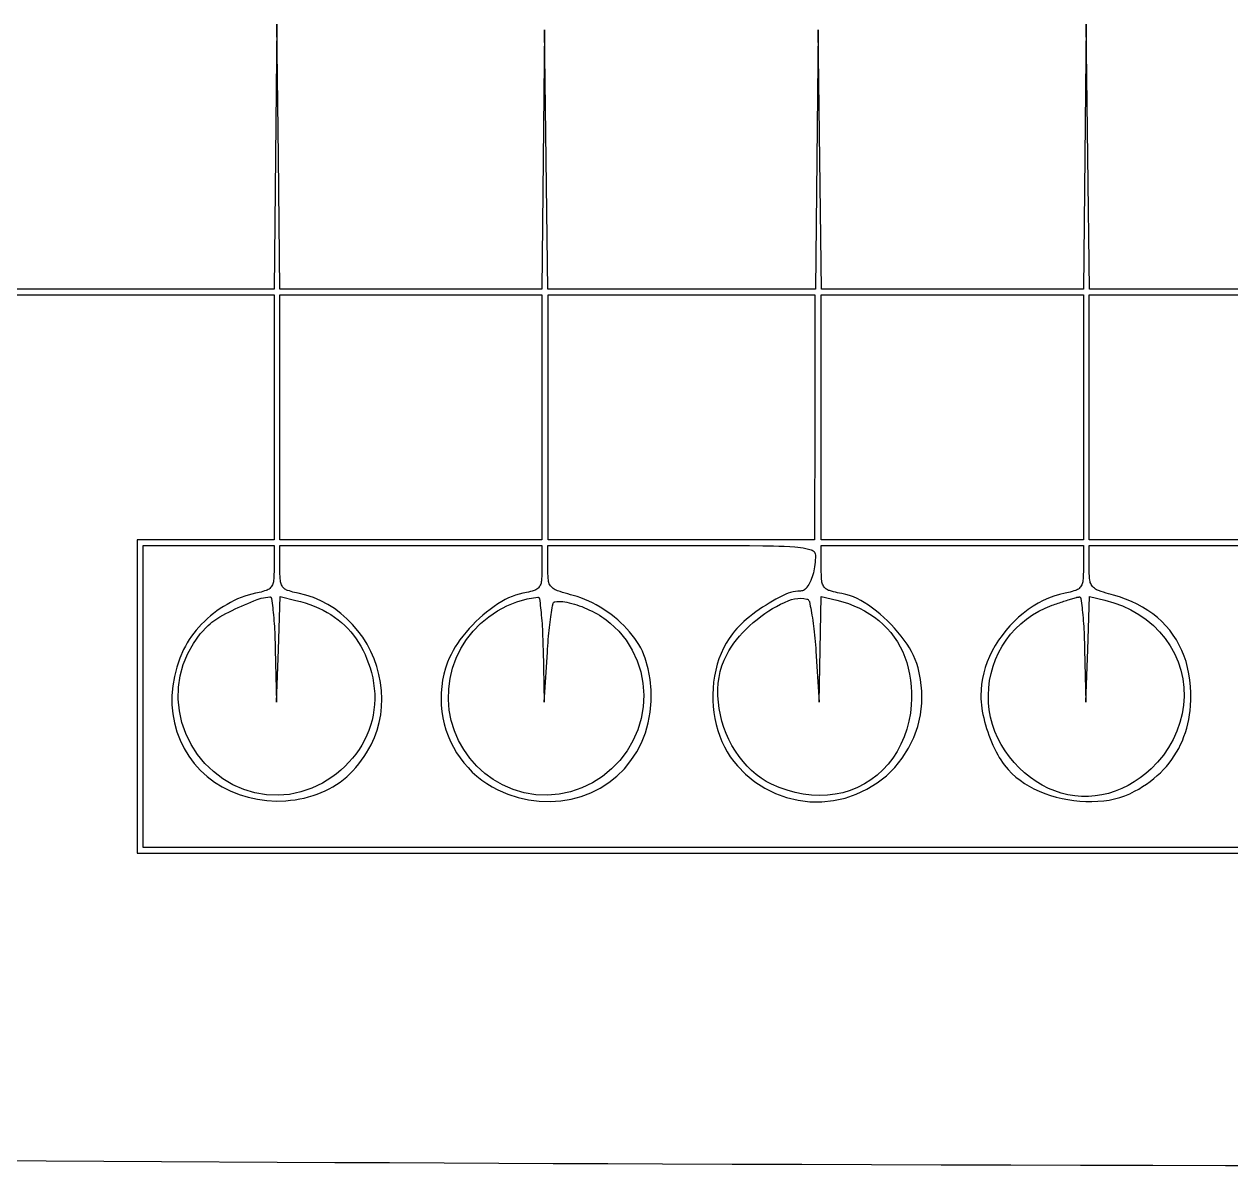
# Model space of a CAD drawing. Header units: millimetres. Extents: x -134 to 134, y -49 to 49.
# Drawn here: x 84.05 to 105.82, y 28.23 to 48.83 of the extents above; entities that cross this region are included whole.
import ezdxf

# ---------------------------------------------------------------- set-up
doc = ezdxf.new("R2010")
doc.units = ezdxf.units.MM
doc.header["$LTSCALE"] = 10
doc.header["$MEASUREMENT"] = 0

# ---------------------------------------------------------------- blocks, each defined once
blk = doc.blocks.new('DT0B-ULTRA_v_1')
at = {"color": 7, "linetype": 'Continuous', "lineweight": -3}
for points in [[(107.991, 44.049, 0), (105.628, 44.049, 0), (103.266, 44.049, 0), (103.236, 46.44, 0), (103.206, 48.83, 0), (103.183, 46.44, 0), (103.159, 44.049, 0), (100.797, 44.049, 0), (98.434, 44.049, 0), (98.405, 46.388, 0), (98.375, 48.727, 0), (98.351, 46.388, 0), (98.328, 44.049, 0), (95.914, 44.049, 0), (93.5, 44.049, 0), (93.47, 46.388, 0), (93.44, 48.727, 0), (93.417, 46.388, 0), (93.393, 44.049, 0), (91.031, 44.049, 0), (88.668, 44.049, 0), (88.639, 46.44, 0), (88.609, 48.83, 0), (88.585, 46.44, 0), (88.562, 44.049, 0), (76.228, 44.049, 0)], [(88.562, 41.737, 0), (88.562, 39.526, 0), (87.328, 39.526, 0), (86.094, 39.526, 0), (86.094, 36.699, 0), (86.094, 33.872, 0), (105.626, 33.872, 0), (125.158, 33.872, 0)], [(107.027, 28.23, 0), (105.72, 28.233, 0), (104.413, 28.235, 0), (103.106, 28.238, 0), (101.85, 28.242, 0), (100.593, 28.245, 0), (99.337, 28.249, 0), (98.08, 28.252, 0), (96.824, 28.256, 0), (95.567, 28.261, 0), (94.582, 28.264, 0), (93.597, 28.268, 0), (92.613, 28.272, 0), (91.628, 28.277, 0), (90.643, 28.282, 0), (89.658, 28.287, 0), (77.151, 28.355, 0)], [(82.856, 43.947, 0), (88.562, 43.947, 0), (88.562, 41.737, 0)], [(93.393, 41.737, 0), (93.393, 39.526, 0), (91.029, 39.526, 0), (88.664, 39.526, 0), (88.664, 41.737, 0), (88.664, 43.947, 0), (91.029, 43.947, 0), (93.393, 43.947, 0), (93.393, 41.737, 0)], [(98.312, 41.737, 0), (98.311, 39.526, 0), (95.907, 39.526, 0), (93.504, 39.526, 0), (93.505, 41.737, 0), (93.506, 43.947, 0), (95.909, 43.947, 0), (98.313, 43.947, 0), (98.312, 41.737, 0)], [(103.159, 41.737, 0), (103.159, 39.526, 0), (100.795, 39.526, 0), (98.43, 39.526, 0), (98.43, 41.737, 0), (98.43, 43.947, 0), (100.795, 43.947, 0), (103.159, 43.947, 0), (103.159, 41.737, 0)], [(107.991, 41.737, 0), (107.991, 39.526, 0), (105.626, 39.526, 0), (103.262, 39.526, 0), (103.262, 41.737, 0), (103.262, 43.947, 0), (105.626, 43.947, 0), (107.991, 43.947, 0), (107.991, 41.737, 0)], [(125.055, 33.975, 0), (105.626, 33.975, 0), (86.197, 33.975, 0), (86.197, 36.699, 0), (86.197, 39.424, 0), (87.379, 39.424, 0), (88.562, 39.424, 0), (88.562, 39.025, 0), (88.561, 38.986, 0), (88.56, 38.947, 0), (88.559, 38.908, 0), (88.557, 38.868, 0), (88.555, 38.829, 0), (88.551, 38.79, 0), (88.549, 38.77, 0), (88.544, 38.751, 0), (88.538, 38.731, 0), (88.531, 38.713, 0), (88.521, 38.695, 0), (88.51, 38.678, 0), (88.498, 38.663, 0), (88.485, 38.65, 0), (88.471, 38.638, 0), (88.455, 38.628, 0), (88.438, 38.619, 0), (88.421, 38.612, 0), (88.389, 38.602, 0), (88.358, 38.592, 0), (88.326, 38.583, 0), (88.294, 38.575, 0), (88.262, 38.567, 0), (88.229, 38.56, 0), (88.162, 38.546, 0), (88.096, 38.528, 0), (88.031, 38.507, 0), (87.967, 38.484, 0), (87.904, 38.458, 0), (87.842, 38.43, 0), (87.776, 38.397, 0), (87.713, 38.361, 0), (87.65, 38.324, 0), (87.589, 38.284, 0), (87.529, 38.242, 0), (87.47, 38.198, 0), (87.413, 38.152, 0), (87.358, 38.104, 0), (87.304, 38.054, 0), (87.252, 38.003, 0), (87.202, 37.949, 0), (87.154, 37.894, 0), (87.111, 37.84, 0), (87.07, 37.785, 0), (87.031, 37.728, 0), (86.995, 37.669, 0), (86.961, 37.609, 0), (86.929, 37.547, 0), (86.861, 37.39, 0), (86.805, 37.227, 0), (86.763, 37.06, 0), (86.735, 36.891, 0), (86.72, 36.719, 0), (86.72, 36.548, 0), (86.734, 36.383, 0), (86.763, 36.221, 0), (86.807, 36.063, 0), (86.865, 35.909, 0), (86.938, 35.761, 0), (87.024, 35.62, 0), (87.122, 35.488, 0), (87.232, 35.366, 0), (87.353, 35.255, 0), (87.484, 35.155, 0), (87.624, 35.068, 0), (87.771, 34.994, 0), (87.93, 34.931, 0), (88.094, 34.881, 0), (88.262, 34.844, 0), (88.432, 34.821, 0), (88.603, 34.813, 0), (88.775, 34.818, 0), (88.858, 34.826, 0), (88.941, 34.836, 0), (89.023, 34.85, 0), (89.105, 34.867, 0), (89.185, 34.888, 0), (89.266, 34.911, 0), (89.34, 34.936, 0), (89.412, 34.964, 0), (89.483, 34.996, 0), (89.553, 35.031, 0), (89.621, 35.069, 0), (89.687, 35.11, 0), (89.751, 35.154, 0), (89.813, 35.201, 0), (89.872, 35.251, 0), (89.929, 35.304, 0), (89.984, 35.359, 0), (90.036, 35.417, 0), (90.088, 35.481, 0), (90.138, 35.547, 0), (90.185, 35.614, 0), (90.229, 35.684, 0), (90.271, 35.755, 0), (90.31, 35.827, 0), (90.37, 35.957, 0), (90.419, 36.092, 0), (90.458, 36.23, 0), (90.485, 36.37, 0), (90.501, 36.513, 0), (90.505, 36.656, 0), (90.499, 36.803, 0), (90.481, 36.95, 0), (90.453, 37.095, 0), (90.414, 37.237, 0), (90.366, 37.376, 0), (90.307, 37.511, 0), (90.238, 37.642, 0), (90.16, 37.767, 0), (90.073, 37.885, 0), (89.978, 37.998, 0), (89.874, 38.102, 0), (89.763, 38.199, 0), (89.649, 38.285, 0), (89.529, 38.361, 0), (89.402, 38.427, 0), (89.271, 38.482, 0), (89.135, 38.527, 0), (88.997, 38.56, 0), (88.964, 38.567, 0), (88.932, 38.575, 0), (88.9, 38.583, 0), (88.868, 38.592, 0), (88.837, 38.602, 0), (88.805, 38.612, 0), (88.788, 38.619, 0), (88.771, 38.628, 0), (88.755, 38.638, 0), (88.741, 38.65, 0), (88.728, 38.663, 0), (88.716, 38.678, 0), (88.705, 38.695, 0), (88.695, 38.713, 0), (88.688, 38.731, 0), (88.682, 38.751, 0), (88.677, 38.77, 0), (88.675, 38.79, 0), (88.671, 38.829, 0), (88.669, 38.868, 0), (88.667, 38.908, 0), (88.666, 38.947, 0), (88.665, 38.986, 0), (88.664, 39.025, 0), (88.664, 39.424, 0), (91.029, 39.424, 0), (93.393, 39.424, 0), (93.393, 39.024, 0), (93.393, 38.984, 0), (93.392, 38.944, 0), (93.391, 38.905, 0), (93.389, 38.865, 0), (93.386, 38.825, 0), (93.383, 38.786, 0), (93.38, 38.766, 0), (93.376, 38.746, 0), (93.37, 38.727, 0), (93.362, 38.709, 0), (93.352, 38.691, 0), (93.341, 38.675, 0), (93.329, 38.66, 0), (93.316, 38.647, 0), (93.301, 38.635, 0), (93.285, 38.625, 0), (93.268, 38.616, 0), (93.25, 38.61, 0), (93.217, 38.6, 0), (93.184, 38.59, 0), (93.151, 38.582, 0), (93.117, 38.574, 0), (93.084, 38.566, 0), (93.05, 38.56, 0), (92.984, 38.545, 0), (92.918, 38.526, 0), (92.854, 38.504, 0), (92.791, 38.478, 0), (92.73, 38.447, 0), (92.671, 38.414, 0), (92.599, 38.368, 0), (92.529, 38.321, 0), (92.461, 38.271, 0), (92.394, 38.219, 0), (92.329, 38.165, 0), (92.266, 38.109, 0), (92.202, 38.049, 0), (92.14, 37.987, 0), (92.081, 37.923, 0), (92.023, 37.857, 0), (91.967, 37.789, 0), (91.914, 37.72, 0), (91.869, 37.657, 0), (91.827, 37.592, 0), (91.789, 37.526, 0), (91.753, 37.458, 0), (91.721, 37.388, 0), (91.692, 37.317, 0), (91.655, 37.21, 0), (91.624, 37.101, 0), (91.601, 36.991, 0), (91.584, 36.879, 0), (91.575, 36.766, 0), (91.572, 36.653, 0), (91.576, 36.54, 0), (91.587, 36.427, 0), (91.606, 36.315, 0), (91.631, 36.204, 0), (91.662, 36.095, 0), (91.7, 35.988, 0), (91.745, 35.884, 0), (91.796, 35.783, 0), (91.853, 35.685, 0), (91.916, 35.591, 0), (91.985, 35.501, 0), (92.059, 35.415, 0), (92.137, 35.335, 0), (92.221, 35.26, 0), (92.309, 35.19, 0), (92.401, 35.126, 0), (92.497, 35.068, 0), (92.596, 35.016, 0), (92.776, 34.939, 0), (92.961, 34.879, 0), (93.151, 34.836, 0), (93.345, 34.812, 0), (93.54, 34.805, 0), (93.734, 34.816, 0), (93.919, 34.845, 0), (94.1, 34.893, 0), (94.275, 34.96, 0), (94.442, 35.044, 0), (94.599, 35.146, 0), (94.745, 35.263, 0), (94.879, 35.395, 0), (94.998, 35.541, 0), (95.102, 35.698, 0), (95.189, 35.865, 0), (95.259, 36.041, 0), (95.31, 36.222, 0), (95.344, 36.416, 0), (95.361, 36.613, 0), (95.361, 36.81, 0), (95.342, 37.006, 0), (95.306, 37.2, 0), (95.253, 37.39, 0), (95.23, 37.453, 0), (95.204, 37.515, 0), (95.175, 37.575, 0), (95.143, 37.634, 0), (95.107, 37.691, 0), (95.069, 37.746, 0), (95.022, 37.806, 0), (94.974, 37.865, 0), (94.923, 37.922, 0), (94.87, 37.977, 0), (94.816, 38.03, 0), (94.759, 38.081, 0), (94.699, 38.132, 0), (94.636, 38.181, 0), (94.572, 38.227, 0), (94.507, 38.271, 0), (94.44, 38.313, 0), (94.371, 38.353, 0), (94.304, 38.388, 0), (94.236, 38.42, 0), (94.167, 38.45, 0), (94.097, 38.477, 0), (94.025, 38.501, 0), (93.953, 38.522, 0), (93.906, 38.534, 0), (93.859, 38.548, 0), (93.812, 38.562, 0), (93.765, 38.576, 0), (93.719, 38.591, 0), (93.672, 38.607, 0), (93.651, 38.615, 0), (93.631, 38.625, 0), (93.611, 38.637, 0), (93.593, 38.65, 0), (93.576, 38.665, 0), (93.56, 38.681, 0), (93.547, 38.698, 0), (93.535, 38.715, 0), (93.525, 38.734, 0), (93.518, 38.754, 0), (93.512, 38.775, 0), (93.509, 38.795, 0), (93.505, 38.835, 0), (93.502, 38.875, 0), (93.499, 38.914, 0), (93.497, 38.954, 0), (93.496, 38.994, 0), (93.496, 39.034, 0), (93.496, 39.424, 0), (95.912, 39.424, 0), (96.156, 39.423, 0), (96.401, 39.423, 0), (96.645, 39.422, 0), (96.89, 39.422, 0), (97.135, 39.42, 0), (97.379, 39.419, 0), (97.475, 39.418, 0), (97.572, 39.416, 0), (97.668, 39.412, 0), (97.764, 39.408, 0), (97.861, 39.403, 0), (97.957, 39.396, 0), (98.006, 39.392, 0), (98.054, 39.386, 0), (98.103, 39.378, 0), (98.151, 39.369, 0), (98.199, 39.359, 0), (98.247, 39.347, 0), (98.268, 39.339, 0), (98.286, 39.327, 0), (98.302, 39.312, 0), (98.314, 39.293, 0), (98.322, 39.272, 0), (98.326, 39.25, 0), (98.326, 39.244, 0), (98.325, 39.203, 0), (98.323, 39.162, 0), (98.32, 39.121, 0), (98.316, 39.081, 0), (98.311, 39.04, 0), (98.304, 39, 0), (98.298, 38.964, 0), (98.289, 38.929, 0), (98.28, 38.894, 0), (98.269, 38.859, 0), (98.257, 38.825, 0), (98.244, 38.792, 0), (98.232, 38.766, 0), (98.219, 38.741, 0), (98.205, 38.717, 0), (98.19, 38.693, 0), (98.173, 38.67, 0), (98.156, 38.649, 0), (98.143, 38.635, 0), (98.127, 38.623, 0), (98.11, 38.614, 0), (98.092, 38.607, 0), (98.074, 38.603, 0), (98.054, 38.601, 0), (98.01, 38.6, 0), (97.965, 38.595, 0), (97.921, 38.587, 0), (97.878, 38.575, 0), (97.836, 38.561, 0), (97.794, 38.544, 0), (97.733, 38.515, 0), (97.671, 38.484, 0), (97.611, 38.452, 0), (97.551, 38.419, 0), (97.492, 38.384, 0), (97.434, 38.348, 0), (97.373, 38.309, 0), (97.313, 38.268, 0), (97.253, 38.226, 0), (97.195, 38.183, 0), (97.138, 38.138, 0), (97.081, 38.092, 0), (97.035, 38.053, 0), (96.991, 38.011, 0), (96.948, 37.968, 0), (96.907, 37.924, 0), (96.868, 37.878, 0), (96.83, 37.83, 0), (96.77, 37.746, 0), (96.715, 37.659, 0), (96.666, 37.568, 0), (96.623, 37.474, 0), (96.586, 37.377, 0), (96.554, 37.279, 0), (96.527, 37.172, 0), (96.505, 37.065, 0), (96.49, 36.956, 0), (96.479, 36.847, 0), (96.475, 36.737, 0), (96.476, 36.627, 0), (96.483, 36.517, 0), (96.495, 36.408, 0), (96.514, 36.299, 0), (96.537, 36.192, 0), (96.567, 36.086, 0), (96.602, 35.981, 0), (96.64, 35.885, 0), (96.685, 35.791, 0), (96.735, 35.7, 0), (96.79, 35.612, 0), (96.851, 35.528, 0), (96.917, 35.448, 0), (97.067, 35.296, 0), (97.233, 35.161, 0), (97.413, 35.045, 0), (97.605, 34.95, 0), (97.806, 34.878, 0), (98.015, 34.828, 0), (98.226, 34.801, 0), (98.44, 34.799, 0), (98.652, 34.821, 0), (98.86, 34.867, 0), (99.062, 34.935, 0), (99.255, 35.026, 0), (99.437, 35.139, 0), (99.605, 35.27, 0), (99.756, 35.42, 0), (99.89, 35.586, 0), (100.005, 35.766, 0), (100.099, 35.958, 0), (100.17, 36.16, 0), (100.219, 36.368, 0), (100.244, 36.581, 0), (100.246, 36.795, 0), (100.223, 37.007, 0), (100.177, 37.216, 0), (100.154, 37.291, 0), (100.127, 37.365, 0), (100.095, 37.437, 0), (100.061, 37.508, 0), (100.022, 37.576, 0), (99.98, 37.642, 0), (99.927, 37.717, 0), (99.872, 37.79, 0), (99.814, 37.862, 0), (99.754, 37.931, 0), (99.692, 37.998, 0), (99.627, 38.063, 0), (99.562, 38.124, 0), (99.494, 38.183, 0), (99.425, 38.24, 0), (99.354, 38.294, 0), (99.28, 38.346, 0), (99.205, 38.395, 0), (99.142, 38.432, 0), (99.077, 38.465, 0), (99.01, 38.494, 0), (98.941, 38.519, 0), (98.871, 38.539, 0), (98.799, 38.555, 0), (98.762, 38.562, 0), (98.725, 38.57, 0), (98.689, 38.578, 0), (98.652, 38.588, 0), (98.616, 38.597, 0), (98.58, 38.608, 0), (98.561, 38.614, 0), (98.543, 38.622, 0), (98.527, 38.633, 0), (98.511, 38.644, 0), (98.497, 38.658, 0), (98.484, 38.672, 0), (98.473, 38.689, 0), (98.463, 38.706, 0), (98.454, 38.724, 0), (98.448, 38.743, 0), (98.443, 38.762, 0), (98.441, 38.782, 0), (98.438, 38.822, 0), (98.435, 38.863, 0), (98.433, 38.903, 0), (98.431, 38.943, 0), (98.431, 38.983, 0), (98.43, 39.024, 0), (98.43, 39.424, 0), (100.795, 39.424, 0), (103.159, 39.424, 0), (103.159, 39.025, 0), (103.159, 38.986, 0), (103.158, 38.947, 0), (103.157, 38.908, 0), (103.155, 38.868, 0), (103.152, 38.829, 0), (103.149, 38.79, 0), (103.146, 38.77, 0), (103.142, 38.751, 0), (103.136, 38.731, 0), (103.128, 38.713, 0), (103.119, 38.695, 0), (103.108, 38.678, 0), (103.096, 38.663, 0), (103.083, 38.65, 0), (103.068, 38.638, 0), (103.052, 38.628, 0), (103.036, 38.619, 0), (103.018, 38.612, 0), (102.987, 38.602, 0), (102.955, 38.592, 0), (102.923, 38.583, 0), (102.891, 38.575, 0), (102.859, 38.567, 0), (102.827, 38.56, 0), (102.726, 38.537, 0), (102.626, 38.507, 0), (102.529, 38.471, 0), (102.434, 38.429, 0), (102.342, 38.381, 0), (102.253, 38.328, 0), (102.161, 38.266, 0), (102.073, 38.199, 0), (101.989, 38.128, 0), (101.908, 38.052, 0), (101.832, 37.973, 0), (101.759, 37.889, 0), (101.691, 37.802, 0), (101.628, 37.712, 0), (101.57, 37.618, 0), (101.516, 37.522, 0), (101.468, 37.423, 0), (101.424, 37.321, 0), (101.389, 37.224, 0), (101.36, 37.125, 0), (101.338, 37.024, 0), (101.322, 36.921, 0), (101.312, 36.818, 0), (101.309, 36.715, 0), (101.31, 36.658, 0), (101.313, 36.601, 0), (101.318, 36.544, 0), (101.325, 36.488, 0), (101.334, 36.432, 0), (101.345, 36.376, 0), (101.36, 36.312, 0), (101.376, 36.248, 0), (101.393, 36.185, 0), (101.412, 36.122, 0), (101.433, 36.06, 0), (101.455, 35.998, 0), (101.478, 35.938, 0), (101.502, 35.878, 0), (101.528, 35.819, 0), (101.556, 35.761, 0), (101.584, 35.703, 0), (101.614, 35.646, 0), (101.641, 35.599, 0), (101.669, 35.553, 0), (101.7, 35.508, 0), (101.732, 35.464, 0), (101.765, 35.422, 0), (101.801, 35.381, 0), (101.868, 35.312, 0), (101.94, 35.246, 0), (102.016, 35.186, 0), (102.095, 35.13, 0), (102.178, 35.08, 0), (102.264, 35.035, 0), (102.363, 34.99, 0), (102.463, 34.95, 0), (102.566, 34.915, 0), (102.67, 34.884, 0), (102.775, 34.859, 0), (102.881, 34.838, 0), (102.989, 34.822, 0), (103.096, 34.811, 0), (103.205, 34.805, 0), (103.313, 34.804, 0), (103.421, 34.808, 0), (103.53, 34.817, 0), (103.626, 34.831, 0), (103.721, 34.85, 0), (103.815, 34.876, 0), (103.907, 34.908, 0), (103.996, 34.945, 0), (104.083, 34.988, 0), (104.156, 35.029, 0), (104.226, 35.072, 0), (104.295, 35.118, 0), (104.362, 35.167, 0), (104.428, 35.218, 0), (104.491, 35.271, 0), (104.549, 35.324, 0), (104.604, 35.38, 0), (104.657, 35.438, 0), (104.707, 35.498, 0), (104.754, 35.561, 0), (104.798, 35.626, 0), (104.84, 35.692, 0), (104.878, 35.76, 0), (104.913, 35.83, 0), (104.945, 35.901, 0), (104.973, 35.974, 0), (104.999, 36.047, 0), (105.022, 36.126, 0), (105.042, 36.205, 0), (105.059, 36.286, 0), (105.073, 36.366, 0), (105.084, 36.448, 0), (105.091, 36.529, 0), (105.097, 36.645, 0), (105.096, 36.762, 0), (105.09, 36.878, 0), (105.078, 36.994, 0), (105.061, 37.109, 0), (105.037, 37.223, 0), (105.01, 37.327, 0), (104.976, 37.428, 0), (104.936, 37.528, 0), (104.889, 37.625, 0), (104.836, 37.718, 0), (104.778, 37.808, 0), (104.715, 37.893, 0), (104.646, 37.974, 0), (104.572, 38.051, 0), (104.493, 38.122, 0), (104.41, 38.189, 0), (104.323, 38.249, 0), (104.226, 38.309, 0), (104.126, 38.363, 0), (104.024, 38.412, 0), (103.919, 38.456, 0), (103.812, 38.494, 0), (103.703, 38.526, 0), (103.658, 38.538, 0), (103.613, 38.551, 0), (103.568, 38.565, 0), (103.523, 38.578, 0), (103.479, 38.593, 0), (103.434, 38.608, 0), (103.414, 38.616, 0), (103.394, 38.626, 0), (103.375, 38.638, 0), (103.357, 38.651, 0), (103.34, 38.666, 0), (103.324, 38.682, 0), (103.311, 38.699, 0), (103.3, 38.717, 0), (103.291, 38.736, 0), (103.283, 38.755, 0), (103.278, 38.776, 0), (103.275, 38.797, 0), (103.271, 38.836, 0), (103.268, 38.875, 0), (103.265, 38.915, 0), (103.263, 38.954, 0), (103.262, 38.994, 0), (103.262, 39.034, 0), (103.262, 39.424, 0), (105.626, 39.424, 0), (107.991, 39.424, 0)], [(88.583, 37.547, 0), (88.604, 36.597, 0), (88.638, 37.548, 0), (88.672, 38.5, 0), (88.951, 38.433, 0), (89.036, 38.411, 0), (89.12, 38.386, 0), (89.204, 38.358, 0), (89.286, 38.326, 0), (89.367, 38.292, 0), (89.446, 38.254, 0), (89.517, 38.217, 0), (89.586, 38.176, 0), (89.652, 38.132, 0), (89.717, 38.084, 0), (89.778, 38.034, 0), (89.838, 37.98, 0), (89.893, 37.924, 0), (89.946, 37.866, 0), (89.996, 37.804, 0), (90.043, 37.741, 0), (90.086, 37.675, 0), (90.126, 37.607, 0), (90.166, 37.531, 0), (90.202, 37.454, 0), (90.236, 37.375, 0), (90.266, 37.295, 0), (90.293, 37.214, 0), (90.317, 37.132, 0), (90.34, 37.038, 0), (90.357, 36.942, 0), (90.369, 36.845, 0), (90.376, 36.748, 0), (90.377, 36.651, 0), (90.373, 36.554, 0), (90.363, 36.458, 0), (90.348, 36.364, 0), (90.328, 36.27, 0), (90.302, 36.177, 0), (90.271, 36.086, 0), (90.234, 35.998, 0), (90.192, 35.909, 0), (90.145, 35.823, 0), (90.093, 35.74, 0), (90.037, 35.66, 0), (89.976, 35.584, 0), (89.911, 35.511, 0), (89.84, 35.438, 0), (89.764, 35.37, 0), (89.686, 35.305, 0), (89.604, 35.244, 0), (89.52, 35.187, 0), (89.432, 35.135, 0), (89.244, 35.043, 0), (89.046, 34.976, 0), (88.841, 34.933, 0), (88.633, 34.917, 0), (88.423, 34.926, 0), (88.217, 34.961, 0), (88.014, 35.022, 0), (87.819, 35.107, 0), (87.635, 35.214, 0), (87.466, 35.343, 0), (87.312, 35.49, 0), (87.178, 35.655, 0), (87.063, 35.835, 0), (86.97, 36.028, 0), (86.9, 36.23, 0), (86.855, 36.439, 0), (86.834, 36.652, 0), (86.839, 36.866, 0), (86.869, 37.074, 0), (86.924, 37.278, 0), (87.003, 37.473, 0), (87.106, 37.657, 0), (87.231, 37.827, 0), (87.375, 37.981, 0), (87.407, 38.01, 0), (87.441, 38.037, 0), (87.475, 38.063, 0), (87.51, 38.088, 0), (87.546, 38.112, 0), (87.583, 38.134, 0), (87.638, 38.164, 0), (87.693, 38.194, 0), (87.748, 38.223, 0), (87.804, 38.251, 0), (87.86, 38.278, 0), (87.916, 38.305, 0), (87.972, 38.33, 0), (88.028, 38.355, 0), (88.085, 38.379, 0), (88.142, 38.402, 0), (88.199, 38.425, 0), (88.257, 38.446, 0), (88.294, 38.459, 0), (88.331, 38.47, 0), (88.369, 38.478, 0), (88.407, 38.485, 0), (88.446, 38.491, 0), (88.484, 38.494, 0), (88.491, 38.494, 0), (88.497, 38.492, 0), (88.502, 38.489, 0), (88.507, 38.485, 0), (88.511, 38.48, 0), (88.514, 38.475, 0), (88.516, 38.469, 0), (88.516, 38.468, 0), (88.521, 38.426, 0), (88.526, 38.384, 0), (88.531, 38.343, 0), (88.536, 38.301, 0), (88.541, 38.259, 0), (88.545, 38.218, 0), (88.55, 38.167, 0), (88.555, 38.116, 0), (88.559, 38.065, 0), (88.563, 38.014, 0), (88.566, 37.963, 0), (88.569, 37.912, 0), (88.572, 37.851, 0), (88.575, 37.79, 0), (88.577, 37.73, 0), (88.58, 37.669, 0), (88.581, 37.608, 0), (88.583, 37.547, 0)], [(93.413, 37.547, 0), (93.432, 36.597, 0), (93.49, 37.497, 0), (93.494, 37.555, 0), (93.498, 37.613, 0), (93.502, 37.67, 0), (93.507, 37.728, 0), (93.512, 37.786, 0), (93.518, 37.843, 0), (93.522, 37.892, 0), (93.528, 37.941, 0), (93.534, 37.99, 0), (93.54, 38.039, 0), (93.547, 38.088, 0), (93.554, 38.136, 0), (93.56, 38.177, 0), (93.566, 38.217, 0), (93.573, 38.257, 0), (93.579, 38.297, 0), (93.586, 38.337, 0), (93.593, 38.377, 0), (93.596, 38.385, 0), (93.6, 38.392, 0), (93.605, 38.398, 0), (93.611, 38.403, 0), (93.619, 38.407, 0), (93.627, 38.409, 0), (93.663, 38.413, 0), (93.698, 38.415, 0), (93.734, 38.415, 0), (93.77, 38.412, 0), (93.805, 38.408, 0), (93.841, 38.401, 0), (93.886, 38.391, 0), (93.932, 38.379, 0), (93.977, 38.366, 0), (94.022, 38.352, 0), (94.066, 38.337, 0), (94.11, 38.321, 0), (94.158, 38.301, 0), (94.205, 38.281, 0), (94.251, 38.259, 0), (94.297, 38.237, 0), (94.343, 38.213, 0), (94.387, 38.188, 0), (94.429, 38.163, 0), (94.47, 38.137, 0), (94.511, 38.109, 0), (94.55, 38.081, 0), (94.589, 38.051, 0), (94.626, 38.02, 0), (94.778, 37.875, 0), (94.911, 37.712, 0), (95.023, 37.534, 0), (95.112, 37.344, 0), (95.176, 37.144, 0), (95.215, 36.938, 0), (95.229, 36.725, 0), (95.217, 36.511, 0), (95.181, 36.301, 0), (95.12, 36.097, 0), (95.034, 35.901, 0), (94.927, 35.717, 0), (94.798, 35.546, 0), (94.649, 35.392, 0), (94.484, 35.257, 0), (94.304, 35.142, 0), (94.111, 35.049, 0), (93.909, 34.98, 0), (93.703, 34.936, 0), (93.493, 34.918, 0), (93.282, 34.926, 0), (93.074, 34.96, 0), (92.872, 35.019, 0), (92.679, 35.103, 0), (92.514, 35.199, 0), (92.36, 35.312, 0), (92.219, 35.441, 0), (92.092, 35.584, 0), (91.981, 35.74, 0), (91.888, 35.906, 0), (91.813, 36.082, 0), (91.757, 36.265, 0), (91.722, 36.453, 0), (91.706, 36.643, 0), (91.711, 36.834, 0), (91.736, 37.023, 0), (91.781, 37.21, 0), (91.846, 37.391, 0), (91.93, 37.563, 0), (92.032, 37.726, 0), (92.15, 37.877, 0), (92.284, 38.015, 0), (92.432, 38.138, 0), (92.592, 38.245, 0), (92.762, 38.335, 0), (92.941, 38.406, 0), (93.126, 38.458, 0), (93.316, 38.489, 0), (93.322, 38.49, 0), (93.328, 38.488, 0), (93.333, 38.486, 0), (93.338, 38.483, 0), (93.342, 38.478, 0), (93.345, 38.473, 0), (93.347, 38.467, 0), (93.348, 38.465, 0), (93.353, 38.424, 0), (93.358, 38.382, 0), (93.363, 38.341, 0), (93.367, 38.299, 0), (93.372, 38.258, 0), (93.376, 38.216, 0), (93.381, 38.166, 0), (93.386, 38.115, 0), (93.39, 38.064, 0), (93.394, 38.013, 0), (93.397, 37.962, 0), (93.4, 37.911, 0), (93.403, 37.851, 0), (93.405, 37.79, 0), (93.407, 37.729, 0), (93.409, 37.669, 0), (93.411, 37.608, 0), (93.413, 37.547, 0)], [(98.334, 37.514, 0), (98.391, 36.597, 0), (98.411, 37.549, 0), (98.43, 38.502, 0), (98.713, 38.436, 0), (98.817, 38.408, 0), (98.919, 38.375, 0), (99.02, 38.336, 0), (99.118, 38.292, 0), (99.213, 38.242, 0), (99.306, 38.187, 0), (99.39, 38.13, 0), (99.471, 38.068, 0), (99.547, 38, 0), (99.619, 37.928, 0), (99.685, 37.851, 0), (99.747, 37.77, 0), (99.804, 37.684, 0), (99.856, 37.595, 0), (99.901, 37.502, 0), (99.941, 37.407, 0), (99.974, 37.309, 0), (100.001, 37.209, 0), (100.025, 37.101, 0), (100.042, 36.991, 0), (100.054, 36.88, 0), (100.06, 36.769, 0), (100.06, 36.658, 0), (100.055, 36.546, 0), (100.039, 36.4, 0), (100.012, 36.254, 0), (99.974, 36.112, 0), (99.925, 35.972, 0), (99.866, 35.837, 0), (99.797, 35.706, 0), (99.722, 35.588, 0), (99.637, 35.477, 0), (99.542, 35.374, 0), (99.439, 35.28, 0), (99.327, 35.196, 0), (99.209, 35.121, 0), (99.084, 35.057, 0), (98.954, 35.005, 0), (98.819, 34.963, 0), (98.682, 34.934, 0), (98.542, 34.917, 0), (98.401, 34.913, 0), (98.252, 34.92, 0), (98.104, 34.938, 0), (97.958, 34.966, 0), (97.814, 35.006, 0), (97.673, 35.056, 0), (97.536, 35.116, 0), (97.439, 35.167, 0), (97.345, 35.226, 0), (97.256, 35.291, 0), (97.172, 35.363, 0), (97.093, 35.44, 0), (97.02, 35.523, 0), (96.948, 35.616, 0), (96.881, 35.714, 0), (96.82, 35.816, 0), (96.766, 35.921, 0), (96.717, 36.029, 0), (96.675, 36.139, 0), (96.64, 36.251, 0), (96.611, 36.365, 0), (96.59, 36.48, 0), (96.575, 36.596, 0), (96.567, 36.713, 0), (96.566, 36.83, 0), (96.572, 36.938, 0), (96.587, 37.044, 0), (96.61, 37.149, 0), (96.64, 37.252, 0), (96.679, 37.353, 0), (96.725, 37.45, 0), (96.764, 37.521, 0), (96.807, 37.59, 0), (96.853, 37.658, 0), (96.901, 37.723, 0), (96.953, 37.786, 0), (97.008, 37.846, 0), (97.07, 37.91, 0), (97.135, 37.972, 0), (97.202, 38.032, 0), (97.272, 38.089, 0), (97.343, 38.144, 0), (97.415, 38.196, 0), (97.483, 38.242, 0), (97.552, 38.284, 0), (97.623, 38.324, 0), (97.695, 38.362, 0), (97.768, 38.397, 0), (97.843, 38.429, 0), (97.896, 38.448, 0), (97.95, 38.461, 0), (98.006, 38.468, 0), (98.062, 38.47, 0), (98.118, 38.465, 0), (98.173, 38.455, 0), (98.184, 38.452, 0), (98.193, 38.446, 0), (98.201, 38.439, 0), (98.208, 38.431, 0), (98.213, 38.421, 0), (98.216, 38.411, 0), (98.225, 38.371, 0), (98.233, 38.33, 0), (98.241, 38.29, 0), (98.248, 38.25, 0), (98.256, 38.209, 0), (98.263, 38.168, 0), (98.271, 38.118, 0), (98.279, 38.068, 0), (98.286, 38.018, 0), (98.293, 37.968, 0), (98.299, 37.917, 0), (98.304, 37.867, 0), (98.31, 37.808, 0), (98.316, 37.749, 0), (98.321, 37.69, 0), (98.326, 37.631, 0), (98.33, 37.573, 0), (98.334, 37.514, 0)], [(103.18, 37.547, 0), (103.202, 36.597, 0), (103.236, 37.548, 0), (103.27, 38.5, 0), (103.548, 38.436, 0), (103.708, 38.391, 0), (103.864, 38.334, 0), (104.014, 38.263, 0), (104.157, 38.18, 0), (104.293, 38.086, 0), (104.421, 37.98, 0), (104.534, 37.867, 0), (104.636, 37.744, 0), (104.726, 37.612, 0), (104.803, 37.473, 0), (104.867, 37.326, 0), (104.916, 37.174, 0), (104.951, 37.019, 0), (104.971, 36.86, 0), (104.976, 36.701, 0), (104.966, 36.542, 0), (104.94, 36.384, 0), (104.9, 36.23, 0), (104.845, 36.073, 0), (104.776, 35.923, 0), (104.695, 35.778, 0), (104.601, 35.641, 0), (104.497, 35.513, 0), (104.382, 35.393, 0), (104.286, 35.308, 0), (104.184, 35.229, 0), (104.077, 35.157, 0), (103.965, 35.093, 0), (103.85, 35.037, 0), (103.73, 34.988, 0), (103.613, 34.951, 0), (103.494, 34.923, 0), (103.372, 34.904, 0), (103.249, 34.895, 0), (103.127, 34.895, 0), (103.004, 34.905, 0), (102.881, 34.925, 0), (102.76, 34.955, 0), (102.642, 34.994, 0), (102.527, 35.041, 0), (102.416, 35.098, 0), (102.309, 35.163, 0), (102.202, 35.24, 0), (102.099, 35.323, 0), (102.002, 35.413, 0), (101.911, 35.509, 0), (101.826, 35.611, 0), (101.748, 35.718, 0), (101.678, 35.831, 0), (101.616, 35.948, 0), (101.563, 36.07, 0), (101.52, 36.196, 0), (101.486, 36.324, 0), (101.462, 36.455, 0), (101.448, 36.587, 0), (101.445, 36.72, 0), (101.451, 36.853, 0), (101.467, 36.985, 0), (101.493, 37.115, 0), (101.529, 37.243, 0), (101.575, 37.368, 0), (101.629, 37.489, 0), (101.693, 37.605, 0), (101.765, 37.716, 0), (101.846, 37.821, 0), (101.934, 37.92, 0), (102.029, 38.011, 0), (102.131, 38.095, 0), (102.239, 38.17, 0), (102.353, 38.237, 0), (102.471, 38.295, 0), (102.594, 38.344, 0), (102.621, 38.353, 0), (102.648, 38.363, 0), (102.675, 38.372, 0), (102.702, 38.382, 0), (102.73, 38.391, 0), (102.757, 38.4, 0), (102.782, 38.408, 0), (102.807, 38.416, 0), (102.832, 38.424, 0), (102.857, 38.432, 0), (102.882, 38.44, 0), (102.907, 38.448, 0), (102.928, 38.454, 0), (102.949, 38.461, 0), (102.97, 38.467, 0), (102.991, 38.473, 0), (103.012, 38.479, 0), (103.033, 38.485, 0), (103.041, 38.488, 0), (103.049, 38.489, 0), (103.057, 38.491, 0), (103.065, 38.492, 0), (103.074, 38.493, 0), (103.082, 38.494, 0), (103.088, 38.494, 0), (103.094, 38.492, 0), (103.1, 38.489, 0), (103.105, 38.485, 0), (103.109, 38.48, 0), (103.112, 38.475, 0), (103.113, 38.469, 0), (103.113, 38.468, 0), (103.119, 38.426, 0), (103.124, 38.384, 0), (103.129, 38.343, 0), (103.134, 38.301, 0), (103.138, 38.259, 0), (103.143, 38.218, 0), (103.148, 38.167, 0), (103.152, 38.116, 0), (103.157, 38.065, 0), (103.16, 38.014, 0), (103.164, 37.963, 0), (103.167, 37.912, 0), (103.17, 37.851, 0), (103.172, 37.79, 0), (103.175, 37.73, 0), (103.177, 37.669, 0), (103.179, 37.608, 0), (103.18, 37.547, 0)]]:
    blk.add_polyline3d(points, dxfattribs=at)

msp = doc.modelspace()

# ---------------------------------------------------------------- block references
msp.add_blockref('DT0B-ULTRA_v_1', (0, 0))

doc.saveas('drawing.dxf')
